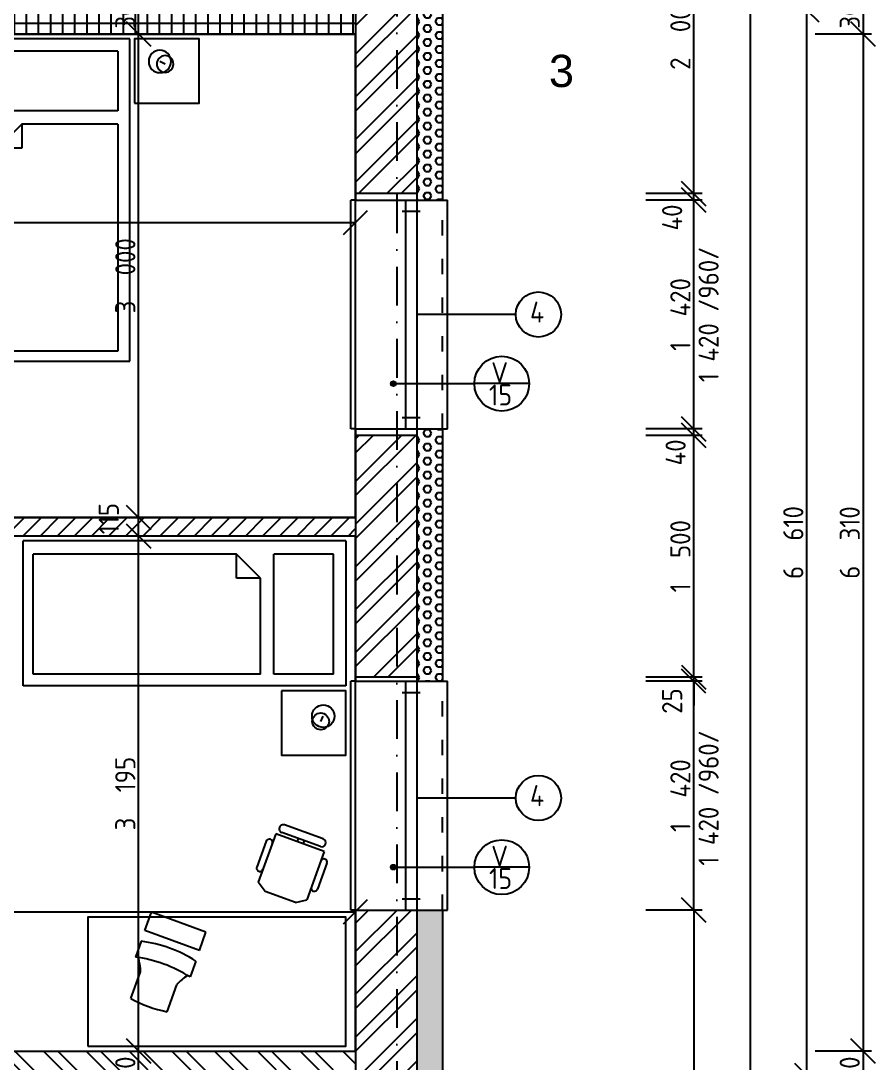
# Model space of a CAD drawing. Extents: x 4511820 to 5180432, y -1526536 to -944957.
# Drawn here: x 5038466 to 5043762, y -1162499 to -1156032 of the extents above; entities that cross this region are included whole.
import ezdxf

# ---------------------------------------------------------------- set-up
doc = ezdxf.new("R2010")
doc.units = 0
doc.header["$MEASUREMENT"] = 0
doc.linetypes.add('ACAD_ISO03W100', pattern=[30, 12, -18])
doc.linetypes.add('BODKOCIARKOVANA_3', pattern=[5.6, 3, -1.3, 0, -1.3])
doc.layers.get('0').update_dxf_attribs({"linetype": 'CONTINUOUS'})
doc.layers.get('Defpoints').update_dxf_attribs({"color": 61, "linetype": 'CONTINUOUS'})
for name, color, linetype in [('KÓTY', 4, 'CONTINUOUS'), ('MÚRY', 1, 'CONTINUOUS'), ('OKNÁ', 143, 'CONTINUOUS'), ('osi', 253, 'CONTINUOUS'), ('Plochy', 41, 'CONTINUOUS'), ('TENKÁ', 7, 'CONTINUOUS'), ('ZARIADENIE', 47, 'CONTINUOUS'), ('ŠRAFY', 82, 'CONTINUOUS')]:
    doc.layers.add(name, color=color, linetype=linetype)
doc.styles.add('styl1', font='arial.ttf')
doc.styles.add('STYLE1', font='isocp.shx')
doc.dimstyles.new('STANDARD-50', dxfattribs={"dimtxt": 125, "dimasz": 150, "dimexe": 10, "dimexo": 200, "dimgap": 20, "dimtad": 1, "dimdsep": 46, "dimlunit": 6, "dimtxsty": 'STYLE1', "dimblk1": 'OBLIQUE', "dimblk2": 'OBLIQUE', "dimsah": 1, "dimcen": 2.5, "dimse1": 1, "dimse2": 1, "dimadec": 0, "dimazin": 0, "dimtfac": 1, "dimtmove": 1, "dimatfit": 3, "dimldrblk": 'OBLIQUE', "dimfxl": 1, "dimtolj": 1, "dimtzin": 0, "dimarcsym": 0})
pattern_1 = [(45, (584112, 91563.12), (-132.5825215, 132.5825215), []), (45, (584200.39, 91563.12), (-132.5825215, 132.5825215), [])]

# ---------------------------------------------------------------- blocks, each defined once
blk = doc.blocks.new('_OBLIQUE')
at = {"color": 0, "linetype": 'ByBlock'}
blk.add_line((-0.5, -0.5), (0.5, 0.5), dxfattribs=at)
blk = doc.blocks.new('*D12837')
at = {"layer": 'Defpoints', "color": 0}
for p in [(5041881, -1149544.2), (5041881, -1155964.2), (5043337.5, -1155964.2)]:
    blk.add_point(p, dxfattribs=at)
at = {"layer": 'KÓTY', "color": 0, "lineweight": -2}
blk.add_line((5043337.5, -1149544.2), (5043337.5, -1155964.2), dxfattribs=at)
at = {"layer": 'KÓTY', "color": 0, "linetype": 'ByBlock', "lineweight": -2, "xscale": 150, "yscale": 150, "zscale": 150}
for p, rotation in [((5043337.5, -1149544.2), 90), ((5043337.5, -1155964.2), 270)]:
    blk.add_blockref('_OBLIQUE', p, dxfattribs=dict(at, rotation=rotation))
at = {"layer": 'KÓTY', "color": 0, "insert": (5043255, -1152754.2), "char_height": 125, "attachment_point": 5, "rotation": 90, "style": 'STYLE1'}
blk.add_mtext('\\A1;6ﾠ420', dxfattribs=at)
blk = doc.blocks.new('*D12838')
at = {"layer": 'Defpoints', "color": 0}
for p in [(5041881, -1155964.2), (5041881, -1162574.2), (5043337.5, -1162574.2)]:
    blk.add_point(p, dxfattribs=at)
at = {"layer": 'KÓTY', "color": 0, "lineweight": -2}
blk.add_line((5043337.5, -1155964.2), (5043337.5, -1162574.2), dxfattribs=at)
at = {"layer": 'KÓTY', "color": 0, "linetype": 'ByBlock', "lineweight": -2, "xscale": 150, "yscale": 150, "zscale": 150}
for p, rotation in [((5043337.5, -1155964.2), 90), ((5043337.5, -1162574.2), 270)]:
    blk.add_blockref('_OBLIQUE', p, dxfattribs=dict(at, rotation=rotation))
at = {"layer": 'KÓTY', "color": 0, "insert": (5043255, -1159269.2), "char_height": 125, "attachment_point": 5, "rotation": 90, "style": 'STYLE1'}
blk.add_mtext('\\A1;6ﾠ610', dxfattribs=at)
blk = doc.blocks.new('*D12841')
at = {"layer": 'Defpoints', "color": 0}
for p in [(5040921, -1136604.2), (5040921, -1169449.2), (5042987.5, -1169449.2)]:
    blk.add_point(p, dxfattribs=at)
at = {"layer": 'KÓTY', "color": 0, "lineweight": -2}
blk.add_line((5042987.5, -1136604.2), (5042987.5, -1169449.2), dxfattribs=at)
at = {"layer": 'KÓTY', "color": 0, "linetype": 'ByBlock', "lineweight": -2, "xscale": 150, "yscale": 150, "zscale": 150}
for p, rotation in [((5042987.5, -1136604.2), 90), ((5042987.5, -1169449.2), 270)]:
    blk.add_blockref('_OBLIQUE', p, dxfattribs=dict(at, rotation=rotation))
at = {"layer": 'KÓTY', "color": 0, "insert": (5042905, -1153026.7), "char_height": 125, "attachment_point": 5, "rotation": 90, "style": 'STYLE1'}
blk.add_mtext('\\A1;32ﾠ845', dxfattribs=at)
blk = doc.blocks.new('*D12844')
at = {"layer": 'Defpoints', "color": 0}
for p in [(5040921, -1160129.2), (5042637.5, -1160129.2), (5040921, -1161549.2)]:
    blk.add_point(p, dxfattribs=at)
at = {"layer": 'KÓTY', "color": 0, "lineweight": -2}
blk.add_line((5042637.5, -1161549.2), (5042637.5, -1160129.2), dxfattribs=at)
at = {"layer": 'KÓTY', "color": 0, "linetype": 'ByBlock', "lineweight": -2, "xscale": 150, "yscale": 150, "zscale": 150}
for p, rotation in [((5042637.5, -1160129.2), 90), ((5042637.5, -1161549.2), 270)]:
    blk.add_blockref('_OBLIQUE', p, dxfattribs=dict(at, rotation=rotation))
at = {"layer": 'KÓTY', "color": 0, "insert": (5042555, -1160839.2), "char_height": 125, "attachment_point": 5, "rotation": 90, "style": 'STYLE1'}
blk.add_mtext('\\A1;1ﾠ420', dxfattribs=at)
blk = doc.blocks.new('*D12845')
at = {"layer": 'Defpoints', "color": 0}
for p in [(5040921, -1160104.2), (5040921, -1160129.2), (5042637.5, -1160104.2)]:
    blk.add_point(p, dxfattribs=at)
at = {"layer": 'KÓTY', "color": 0, "lineweight": -2}
for p, q in [((5042637.5, -1160104.2), (5042637.5, -1159954.2)), ((5042637.5, -1160129.2), (5042637.5, -1160104.2)), ((5042637.5, -1160129.2), (5042637.5, -1160279.2))]:
    blk.add_line(p, q, dxfattribs=at)
at = {"layer": 'KÓTY', "color": 0, "linetype": 'ByBlock', "lineweight": -2, "xscale": 150, "yscale": 150, "zscale": 150}
for p, rotation in [((5042637.5, -1160104.2), 270), ((5042637.5, -1160129.2), 90)]:
    blk.add_blockref('_OBLIQUE', p, dxfattribs=dict(at, rotation=rotation))
at = {"layer": 'KÓTY', "color": 0, "insert": (5042504, -1160252.5), "char_height": 125, "attachment_point": 5, "rotation": 90, "style": 'STYLE1'}
blk.add_mtext('\\A1;25', dxfattribs=at)
blk = doc.blocks.new('*D12846')
at = {"layer": 'Defpoints', "color": 0}
for p in [(5040921, -1158604.2), (5042637.5, -1158604.2), (5040921, -1160104.2)]:
    blk.add_point(p, dxfattribs=at)
at = {"layer": 'KÓTY', "color": 0, "lineweight": -2}
blk.add_line((5042637.5, -1160104.2), (5042637.5, -1158604.2), dxfattribs=at)
at = {"layer": 'KÓTY', "color": 0, "linetype": 'ByBlock', "lineweight": -2, "xscale": 150, "yscale": 150, "zscale": 150}
for p, rotation in [((5042637.5, -1158604.2), 90), ((5042637.5, -1160104.2), 270)]:
    blk.add_blockref('_OBLIQUE', p, dxfattribs=dict(at, rotation=rotation))
at = {"layer": 'KÓTY', "color": 0, "insert": (5042555, -1159354.2), "char_height": 125, "attachment_point": 5, "rotation": 90, "style": 'STYLE1'}
blk.add_mtext('\\A1;1ﾠ500', dxfattribs=at)
blk = doc.blocks.new('*D12847')
at = {"layer": 'Defpoints', "color": 0}
for p in [(5040921, -1157144.2), (5042637.5, -1157144.2), (5040921, -1158564.2)]:
    blk.add_point(p, dxfattribs=at)
at = {"layer": 'KÓTY', "color": 0, "lineweight": -2}
blk.add_line((5042637.5, -1158564.2), (5042637.5, -1157144.2), dxfattribs=at)
at = {"layer": 'KÓTY', "color": 0, "linetype": 'ByBlock', "lineweight": -2, "xscale": 150, "yscale": 150, "zscale": 150}
for p, rotation in [((5042637.5, -1157144.2), 90), ((5042637.5, -1158564.2), 270)]:
    blk.add_blockref('_OBLIQUE', p, dxfattribs=dict(at, rotation=rotation))
at = {"layer": 'KÓTY', "color": 0, "insert": (5042555, -1157854.2), "char_height": 125, "attachment_point": 5, "rotation": 90, "style": 'STYLE1'}
blk.add_mtext('\\A1;1ﾠ420', dxfattribs=at)
blk = doc.blocks.new('*D12848')
at = {"layer": 'Defpoints', "color": 0}
for p in [(5040921, -1155104.2), (5042637.5, -1155104.2), (5040921, -1157104.2)]:
    blk.add_point(p, dxfattribs=at)
at = {"layer": 'KÓTY', "color": 0, "lineweight": -2}
blk.add_line((5042637.5, -1157104.2), (5042637.5, -1155104.2), dxfattribs=at)
at = {"layer": 'KÓTY', "color": 0, "linetype": 'ByBlock', "lineweight": -2, "xscale": 150, "yscale": 150, "zscale": 150}
for p, rotation in [((5042637.5, -1155104.2), 90), ((5042637.5, -1157104.2), 270)]:
    blk.add_blockref('_OBLIQUE', p, dxfattribs=dict(at, rotation=rotation))
at = {"layer": 'KÓTY', "color": 0, "insert": (5042555, -1156104.2), "char_height": 125, "attachment_point": 5, "rotation": 90, "style": 'STYLE1'}
blk.add_mtext('\\A1;2ﾠ000', dxfattribs=at)
blk = doc.blocks.new('*D12861')
at = {"layer": 'Defpoints', "color": 0}
for p in [(5040921, -1158564.2), (5042637.5, -1158564.2), (5040921, -1158604.2)]:
    blk.add_point(p, dxfattribs=at)
at = {"layer": 'KÓTY', "color": 0, "lineweight": -2}
blk.add_line((5042637.5, -1158604.2), (5042637.5, -1158564.2), dxfattribs=at)
at = {"layer": 'KÓTY', "color": 0, "linetype": 'ByBlock', "lineweight": -2, "xscale": 150, "yscale": 150, "zscale": 150}
for p, rotation in [((5042637.5, -1158564.2), 90), ((5042637.5, -1158604.2), 270)]:
    blk.add_blockref('_OBLIQUE', p, dxfattribs=dict(at, rotation=rotation))
at = {"layer": 'KÓTY', "color": 0, "insert": (5042525.5, -1158710), "char_height": 125, "attachment_point": 5, "rotation": 90, "style": 'STYLE1'}
blk.add_mtext('\\A1;40', dxfattribs=at)
blk = doc.blocks.new('*D12862')
at = {"layer": 'Defpoints', "color": 0}
for p in [(5040921, -1157104.2), (5040921, -1157144.2), (5042637.5, -1157104.2)]:
    blk.add_point(p, dxfattribs=at)
at = {"layer": 'KÓTY', "color": 0, "lineweight": -2}
blk.add_line((5042637.5, -1157144.2), (5042637.5, -1157104.2), dxfattribs=at)
at = {"layer": 'KÓTY', "color": 0, "linetype": 'ByBlock', "lineweight": -2, "xscale": 150, "yscale": 150, "zscale": 150}
for p, rotation in [((5042637.5, -1157104.2), 90), ((5042637.5, -1157144.2), 270)]:
    blk.add_blockref('_OBLIQUE', p, dxfattribs=dict(at, rotation=rotation))
at = {"layer": 'KÓTY', "color": 0, "insert": (5042504, -1157252.5), "char_height": 125, "attachment_point": 5, "rotation": 90, "style": 'STYLE1'}
blk.add_mtext('\\A1;40', dxfattribs=at)
blk = doc.blocks.new('*D12867')
at = {"layer": 'Defpoints', "color": 0}
for p in [(5040541, -1155814.2), (5040541, -1156114.2), (5043687.5, -1156114.2)]:
    blk.add_point(p, dxfattribs=at)
at = {"layer": 'KÓTY', "color": 0, "lineweight": -2}
blk.add_line((5043687.5, -1155814.2), (5043687.5, -1156114.2), dxfattribs=at)
at = {"layer": 'KÓTY', "color": 0, "linetype": 'ByBlock', "lineweight": -2, "xscale": 150, "yscale": 150, "zscale": 150}
for p, rotation in [((5043687.5, -1155814.2), 90), ((5043687.5, -1156114.2), 270)]:
    blk.add_blockref('_OBLIQUE', p, dxfattribs=dict(at, rotation=rotation))
at = {"layer": 'KÓTY', "color": 0, "insert": (5043605, -1155964.2), "char_height": 125, "attachment_point": 5, "rotation": 90, "style": 'STYLE1'}
blk.add_mtext('\\A1;300', dxfattribs=at)
blk = doc.blocks.new('*D12868')
at = {"layer": 'Defpoints', "color": 0}
for p in [(5040541, -1156114.2), (5040541, -1162424.2), (5043687.5, -1162424.2)]:
    blk.add_point(p, dxfattribs=at)
at = {"layer": 'KÓTY', "color": 0, "lineweight": -2}
blk.add_line((5043687.5, -1156114.2), (5043687.5, -1162424.2), dxfattribs=at)
at = {"layer": 'KÓTY', "color": 0, "linetype": 'ByBlock', "lineweight": -2, "xscale": 150, "yscale": 150, "zscale": 150}
for p, rotation in [((5043687.5, -1156114.2), 90), ((5043687.5, -1162424.2), 270)]:
    blk.add_blockref('_OBLIQUE', p, dxfattribs=dict(at, rotation=rotation))
at = {"layer": 'KÓTY', "color": 0, "insert": (5043605, -1159269.2), "char_height": 125, "attachment_point": 5, "rotation": 90, "style": 'STYLE1'}
blk.add_mtext('\\A1;6ﾠ310', dxfattribs=at)
blk = doc.blocks.new('*D12869')
at = {"layer": 'Defpoints', "color": 0}
for p in [(5040541, -1162424.2), (5040541, -1162724.2), (5043687.5, -1162724.2)]:
    blk.add_point(p, dxfattribs=at)
at = {"layer": 'KÓTY', "color": 0, "lineweight": -2}
blk.add_line((5043687.5, -1162424.2), (5043687.5, -1162724.2), dxfattribs=at)
at = {"layer": 'KÓTY', "color": 0, "linetype": 'ByBlock', "lineweight": -2, "xscale": 150, "yscale": 150, "zscale": 150}
for p, rotation in [((5043687.5, -1162424.2), 90), ((5043687.5, -1162724.2), 270)]:
    blk.add_blockref('_OBLIQUE', p, dxfattribs=dict(at, rotation=rotation))
at = {"layer": 'KÓTY', "color": 0, "insert": (5043605, -1162574.2), "char_height": 125, "attachment_point": 5, "rotation": 90, "style": 'STYLE1'}
blk.add_mtext('\\A1;300', dxfattribs=at)
blk = doc.blocks.new('DVOJPOSTEL')
at = {"layer": 'ZARIADENIE', "ltscale": 0.25}
for p, q in [((4444359, -1314665.2), (4444359, -1312665.2)), ((4444359, -1312665.2), (4446159, -1312665.2)), ((4445259, -1312665.2), (4445259, -1314665.2)), ((4446159, -1312665.2), (4446159, -1314665.2)), ((4444139.6, -1312821.2), (4444171.8, -1312805.1)), ((4446378.4, -1312821.2), (4446346.2, -1312805.1)), ((4446159, -1314665.2), (4444359, -1314665.2))]:
    blk.add_line(p, q, dxfattribs=at)
at = {"layer": 'ZARIADENIE', "color": 76, "ltscale": 0.25}
for p, q in [((4444432.3, -1312741.6), (4445177.9, -1312741.6)), ((4444432.3, -1312741.6), (4444432.3, -1313110.9)), ((4445177.9, -1312741.6), (4445177.9, -1313110.9)), ((4446085.7, -1312741.6), (4445340.1, -1312741.6)), ((4445340.1, -1312741.6), (4445340.1, -1313110.9)), ((4446085.7, -1312741.6), (4446085.7, -1313110.9)), ((4444432.3, -1313110.9), (4445177.9, -1313110.9)), ((4446085.7, -1313110.9), (4445340.1, -1313110.9)), ((4444432.3, -1313193.6), (4444432.3, -1314603.6)), ((4444432.3, -1313193.6), (4445027.9, -1313193.6)), ((4445027.9, -1313193.6), (4445177.9, -1313343.6)), ((4445027.9, -1313193.6), (4445027.9, -1313343.6)), ((4445490.1, -1313193.6), (4445340.1, -1313343.6)), ((4446085.7, -1313193.6), (4445490.1, -1313193.6)), ((4445490.1, -1313193.6), (4445490.1, -1313343.6)), ((4446085.7, -1313193.6), (4446085.7, -1314603.6)), ((4445027.9, -1313343.6), (4445177.9, -1313343.6)), ((4445177.9, -1313343.6), (4445177.9, -1314603.6)), ((4445340.1, -1313343.6), (4445340.1, -1314603.6)), ((4445490.1, -1313343.6), (4445340.1, -1313343.6)), ((4444432.3, -1314603.6), (4445177.9, -1314603.6)), ((4446085.7, -1314603.6), (4445340.1, -1314603.6))]:
    blk.add_line(p, q, dxfattribs=at)
at = {"layer": 'ZARIADENIE'}
for points in [[(4444329, -1313065.2), (4443929, -1313065.2), (4443929, -1312665.2), (4444329, -1312665.2)], [(4446189, -1313065.2), (4446589, -1313065.2), (4446589, -1312665.2), (4446189, -1312665.2)]]:
    blk.add_lwpolyline(points, close=True, dxfattribs=at)
at = {"layer": 'ZARIADENIE', "ltscale": 0.25}
for centre, radius in [((4444171.8, -1312805.1), 69.7), ((4446346.2, -1312805.1), 69.7), ((4444139.6, -1312821.2), 51.9), ((4446378.4, -1312821.2), 51.9)]:
    blk.add_circle(centre, radius, dxfattribs=at)
blk = doc.blocks.new('JEDNOPOSTEL')
at = {"layer": 'ZARIADENIE', "ltscale": 0.25}
for p, q in [((4449069, -1322230.2), (4447069, -1322230.2)), ((4447069, -1323130.2), (4447069, -1322230.2)), ((4449069, -1322230.2), (4449069, -1323130.2)), ((4449069, -1323130.2), (4447069, -1323130.2)), ((4448913, -1323349.6), (4448929.1, -1323317.4))]:
    blk.add_line(p, q, dxfattribs=at)
at = {"layer": 'ZARIADENIE', "color": 76, "ltscale": 0.25}
for p, q in [((4448390.6, -1322311.3), (4447130.6, -1322311.3)), ((4447130.6, -1323056.9), (4447130.6, -1322311.3)), ((4448540.6, -1322461.3), (4448390.6, -1322311.3)), ((4448390.6, -1322461.3), (4448390.6, -1322311.3)), ((4448992.6, -1322311.3), (4448623.3, -1322311.3)), ((4448623.3, -1323056.9), (4448623.3, -1322311.3)), ((4448992.6, -1323056.9), (4448992.6, -1322311.3)), ((4448540.6, -1322461.3), (4448390.6, -1322461.3)), ((4448540.6, -1323056.9), (4448540.6, -1322461.3)), ((4448540.6, -1323056.9), (4447130.6, -1323056.9)), ((4448992.6, -1323056.9), (4448623.3, -1323056.9))]:
    blk.add_line(p, q, dxfattribs=at)
at = {"layer": 'ZARIADENIE'}
blk.add_lwpolyline([(4448669, -1323160.2), (4448669, -1323560.2), (4449069, -1323560.2), (4449069, -1323160.2)], close=True, dxfattribs=at)
at = {"layer": 'ZARIADENIE', "ltscale": 0.25}
for centre, radius in [((4448929.1, -1323317.4), 69.7), ((4448913, -1323349.6), 51.9)]:
    blk.add_circle(centre, radius, dxfattribs=at)
blk = doc.blocks.new('*D18771')
at = {"layer": 'Defpoints', "color": 0}
for p in [(5040541, -1157144.2), (5040541, -1157284), (5035621, -1157314.2)]:
    blk.add_point(p, dxfattribs=at)
at = {"layer": 'KÓTY', "color": 0, "lineweight": -2}
blk.add_line((5035621, -1157284), (5040541, -1157284), dxfattribs=at)
at = {"layer": 'KÓTY', "color": 0, "linetype": 'ByBlock', "lineweight": -2, "xscale": 150, "yscale": 150, "zscale": 150, "rotation": 180}
blk.add_blockref('_OBLIQUE', (5035621, -1157284), dxfattribs=at)
at = {"layer": 'KÓTY', "color": 0, "linetype": 'ByBlock', "lineweight": -2, "xscale": 150, "yscale": 150, "zscale": 150}
blk.add_blockref('_OBLIQUE', (5040541, -1157284), dxfattribs=at)
at = {"layer": 'KÓTY', "color": 0, "insert": (5038081, -1157201.5), "char_height": 125, "attachment_point": 5, "style": 'STYLE1'}
blk.add_mtext('\\A1;4ﾠ920', dxfattribs=at)
blk = doc.blocks.new('*D19034')
at = {"layer": 'Defpoints', "color": 0}
for p in [(5039191, -1162424.2), (5039196.2, -1162424.2), (5039191, -1162724.2)]:
    blk.add_point(p, dxfattribs=at)
at = {"layer": 'KÓTY', "color": 0, "lineweight": -2}
blk.add_line((5039196.2, -1162724.2), (5039196.2, -1162424.2), dxfattribs=at)
at = {"layer": 'KÓTY', "color": 0, "linetype": 'ByBlock', "lineweight": -2, "xscale": 150, "yscale": 150, "zscale": 150}
for p, rotation in [((5039196.2, -1162424.2), 90), ((5039196.2, -1162724.2), 270)]:
    blk.add_blockref('_OBLIQUE', p, dxfattribs=dict(at, rotation=rotation))
at = {"layer": 'KÓTY', "color": 0, "insert": (5039113.7, -1162574.2), "char_height": 125, "attachment_point": 5, "rotation": 90, "style": 'STYLE1'}
blk.add_mtext('\\A1;300', dxfattribs=at)
blk = doc.blocks.new('*D19035')
at = {"layer": 'Defpoints', "color": 0}
for p in [(5039196.2, -1159229.2), (5039196.2, -1159229.2), (5039191, -1162424.2)]:
    blk.add_point(p, dxfattribs=at)
at = {"layer": 'KÓTY', "color": 0, "lineweight": -2}
blk.add_line((5039196.2, -1162424.2), (5039196.2, -1159229.2), dxfattribs=at)
at = {"layer": 'KÓTY', "color": 0, "linetype": 'ByBlock', "lineweight": -2, "xscale": 150, "yscale": 150, "zscale": 150}
for p, rotation in [((5039196.2, -1159229.2), 90), ((5039196.2, -1162424.2), 270)]:
    blk.add_blockref('_OBLIQUE', p, dxfattribs=dict(at, rotation=rotation))
at = {"layer": 'KÓTY', "color": 0, "insert": (5039113.6, -1160826.7), "char_height": 125, "attachment_point": 5, "rotation": 90, "style": 'STYLE1'}
blk.add_mtext('\\A1;3ﾠ195', dxfattribs=at)
blk = doc.blocks.new('*D19036')
at = {"layer": 'Defpoints', "color": 0}
for p in [(5039196.2, -1159114.2), (5039196.2, -1159114.2), (5039196.2, -1159229.2)]:
    blk.add_point(p, dxfattribs=at)
at = {"layer": 'KÓTY', "color": 0, "lineweight": -2}
blk.add_line((5039196.2, -1159229.2), (5039196.2, -1159114.2), dxfattribs=at)
at = {"layer": 'KÓTY', "color": 0, "linetype": 'ByBlock', "lineweight": -2, "xscale": 150, "yscale": 150, "zscale": 150}
for p, rotation in [((5039196.2, -1159114.2), 90), ((5039196.2, -1159229.2), 270)]:
    blk.add_blockref('_OBLIQUE', p, dxfattribs=dict(at, rotation=rotation))
at = {"layer": 'KÓTY', "color": 0, "insert": (5039011.2, -1159120.9), "char_height": 125, "attachment_point": 5, "rotation": 90, "style": 'STYLE1'}
blk.add_mtext('\\A1;115', dxfattribs=at)
blk = doc.blocks.new('*D19037')
at = {"layer": 'Defpoints', "color": 0}
for p in [(5039196.2, -1156114.2), (5039196.2, -1156114.2), (5039196.2, -1159114.2)]:
    blk.add_point(p, dxfattribs=at)
at = {"layer": 'KÓTY', "color": 0, "lineweight": -2}
blk.add_line((5039196.2, -1159114.2), (5039196.2, -1156114.2), dxfattribs=at)
at = {"layer": 'KÓTY', "color": 0, "linetype": 'ByBlock', "lineweight": -2, "xscale": 150, "yscale": 150, "zscale": 150}
for p, rotation in [((5039196.2, -1156114.2), 90), ((5039196.2, -1159114.2), 270)]:
    blk.add_blockref('_OBLIQUE', p, dxfattribs=dict(at, rotation=rotation))
at = {"layer": 'KÓTY', "color": 0, "insert": (5039113.6, -1157614.2), "char_height": 125, "attachment_point": 5, "rotation": 90, "style": 'STYLE1'}
blk.add_mtext('\\A1;3ﾠ000', dxfattribs=at)
blk = doc.blocks.new('*D19038')
at = {"layer": 'Defpoints', "color": 0}
for p in [(5039196.2, -1155814.2), (5039196.2, -1155814.2), (5039196.2, -1156114.2)]:
    blk.add_point(p, dxfattribs=at)
at = {"layer": 'KÓTY', "color": 0, "lineweight": -2}
blk.add_line((5039196.2, -1156114.2), (5039196.2, -1155814.2), dxfattribs=at)
at = {"layer": 'KÓTY', "color": 0, "linetype": 'ByBlock', "lineweight": -2, "xscale": 150, "yscale": 150, "zscale": 150}
for p, rotation in [((5039196.2, -1155814.2), 90), ((5039196.2, -1156114.2), 270)]:
    blk.add_blockref('_OBLIQUE', p, dxfattribs=dict(at, rotation=rotation))
at = {"layer": 'KÓTY', "color": 0, "insert": (5039113.7, -1155964.2), "char_height": 125, "attachment_point": 5, "rotation": 90, "style": 'STYLE1'}
blk.add_mtext('\\A1;300', dxfattribs=at)
blk = doc.blocks.new('*D19069')
at = {"layer": 'Defpoints', "color": 0}
for p in [(5040541, -1161559.5), (5035406, -1162424.2), (5040541, -1162424.2)]:
    blk.add_point(p, dxfattribs=at)
at = {"layer": 'KÓTY', "color": 0, "lineweight": -2}
blk.add_line((5035406, -1161559.5), (5040541, -1161559.5), dxfattribs=at)
at = {"layer": 'KÓTY', "color": 0, "linetype": 'ByBlock', "lineweight": -2, "xscale": 150, "yscale": 150, "zscale": 150, "rotation": 180}
blk.add_blockref('_OBLIQUE', (5035406, -1161559.5), dxfattribs=at)
at = {"layer": 'KÓTY', "color": 0, "linetype": 'ByBlock', "lineweight": -2, "xscale": 150, "yscale": 150, "zscale": 150}
blk.add_blockref('_OBLIQUE', (5040541, -1161559.5), dxfattribs=at)
at = {"layer": 'KÓTY', "color": 0, "insert": (5037973.5, -1161477), "char_height": 125, "attachment_point": 5, "style": 'STYLE1'}
blk.add_mtext('\\A1;5ﾠ135', dxfattribs=at)
blk = doc.blocks.new('*D45362')
at = {"layer": 'Defpoints', "color": 0}
for p in [(5040921, -1161549.2), (5040921, -1167799.2), (5042637.5, -1167799.2)]:
    blk.add_point(p, dxfattribs=at)
at = {"layer": 'KÓTY', "color": 0, "lineweight": -2}
blk.add_line((5042637.5, -1161549.2), (5042637.5, -1167799.2), dxfattribs=at)
at = {"layer": 'KÓTY', "color": 0, "linetype": 'ByBlock', "lineweight": -2, "xscale": 150, "yscale": 150, "zscale": 150}
for p, rotation in [((5042637.5, -1161549.2), 90), ((5042637.5, -1167799.2), 270)]:
    blk.add_blockref('_OBLIQUE', p, dxfattribs=dict(at, rotation=rotation))
at = {"layer": 'KÓTY', "color": 0, "insert": (5042555, -1164674.2), "char_height": 125, "attachment_point": 5, "rotation": 90, "style": 'STYLE1'}
blk.add_mtext('\\A1;6ﾠ250', dxfattribs=at)

msp = doc.modelspace()

# ---------------------------------------------------------------- hatches: boundary and pattern name
at = {"layer": 'TENKÁ'}
h = msp.add_hatch(color=256, dxfattribs=at)
h.dxf.hatch_style = 1
h.paths.add_polyline_path([(5040790.327, -1158283.457, 2.41421356), (5040775.327, -1158298.457, 0.41421356)])
h = msp.add_hatch(color=256, dxfattribs=at)
h.dxf.hatch_style = 1
h.paths.add_polyline_path([(5040790.327, -1161283.457, 2.41421356), (5040775.327, -1161298.457, 0.41421356)])
at = {"layer": 'ŠRAFY'}
h = msp.add_hatch(dxfattribs=at)
h.set_pattern_fill('ANSI32', color=256, scale=500)
h.set_pattern_definition(pattern_1)
h.paths.add_polyline_path([(5040851, -1155104.191), (5040541, -1155104.191), (5040541, -1155814.191), (5040541, -1156114.191), (5040541, -1157104.191), (5040921, -1157104.191), (5040921, -1155104.191)])
h = msp.add_hatch(dxfattribs=at)
h.set_pattern_fill('HEX', color=256, scale=200)
h.paths.add_polyline_path([(5040921, -1157144.191), (5041081, -1157144.191), (5041081, -1155104.191), (5040921, -1155104.191), (5040921, -1157104.191)])
at = {"layer": 'ŠRAFY', "ltscale": 0.25}
h = msp.add_hatch(dxfattribs=at)
h.set_pattern_fill('ANSI37', color=256, scale=600, angle=45)
h.set_pattern_definition([(90, (-3307273.674, 668852.734), (-75, 1e-14), []), (180, (-3307273.674, 668852.734), (-1e-14, -75), [])])
h.paths.add_polyline_path([(5033291, -1156114.191), (5033406, -1156114.191), (5035506, -1156114.191), (5035621, -1156114.191), (5040541, -1156114.191), (5040541, -1155814.191), (5035531, -1155814.191), (5035416, -1155814.191), (5033531, -1155814.191), (5033416, -1155814.191), (5033291, -1155814.191)])
at = {"layer": 'ŠRAFY'}
h = msp.add_hatch(dxfattribs=at)
h.set_pattern_fill('HEX', color=256, scale=200)
h.paths.add_polyline_path([(5040921, -1160129.191), (5041081, -1160129.191), (5041081, -1158564.191), (5040921, -1158564.191), (5040921, -1158604.191), (5040921, -1160104.191)])
h = msp.add_hatch(dxfattribs=at)
h.set_pattern_fill('ANSI32', color=256, scale=500)
h.set_pattern_definition(pattern_1)
h.paths.add_polyline_path([(5040921, -1160104.191), (5040921, -1158604.191), (5040541, -1158604.191), (5040541, -1159114.191), (5040541, -1159229.191), (5040541, -1160104.191)])
at = {"layer": 'ŠRAFY', "ltscale": 0.25}
h = msp.add_hatch(dxfattribs=at)
h.set_pattern_fill('ANSI31', color=256, scale=600, style=0)
h.set_pattern_definition([(45, (515270.5, 303822), (-53.0330086, 53.0330086), [])])
h.paths.add_polyline_path([(5040541, -1159229.191), (5040541, -1159114.191), (5035191, -1159114.191), (5035191, -1159229.191), (5035291, -1159229.191), (5035291, -1160024.191), (5035406, -1160024.191), (5035406, -1159229.191)])
at = {"layer": 'ŠRAFY'}
h = msp.add_hatch(dxfattribs=at)
h.set_pattern_fill('HEX', color=256, scale=200)
h.paths.add_polyline_path([(5040921, -1169449.191), (5040621, -1169449.191), (5040621, -1167949.191), (5040166, -1167949.191), (5040166, -1168189.191), (5040461, -1168189.191), (5040461, -1169574.191), (5041081, -1169574.191), (5041081, -1161549.191), (5040921, -1161549.191), (5040921, -1167949.191)])
h.paths.add_polyline_path([(5040920.451, -1168904), (5041183.049, -1168904), (5041183.049, -1169154), (5040920.451, -1169154)], flags=9)
h = msp.add_hatch(dxfattribs=at)
h.set_pattern_fill('ANSI32', color=256, scale=500)
h.set_pattern_definition(pattern_1)
h.paths.add_polyline_path([(5040921, -1161549.191), (5040541, -1161549.191), (5040541, -1162424.191), (5040541, -1162724.191), (5040541, -1162994.191), (5040541, -1163074.191), (5040541, -1164599.191), (5040541, -1164679.191), (5040541, -1165069.191), (5040541, -1165149.191), (5040541, -1167799.191), (5040921, -1167799.191)])
h = msp.add_hatch(dxfattribs=at)
h.set_pattern_fill('ANSI32', color=256, scale=500, angle=90)
h.set_pattern_definition([(135, (515810.9, 44482.1), (-132.5825215, -132.5825215), []), (135, (515810.9, 44570.48), (-132.5825215, -132.5825215), [])])
h.paths.add_polyline_path([(5035291, -1162724.191), (5040541, -1162724.191), (5040541, -1162424.191), (5035406, -1162424.191), (5035291, -1162424.191)])

# ---------------------------------------------------------------- linework, layer by layer
at = {"layer": 'KÓTY', "ltscale": 0.25}
for p, q in [((5043740.903, -1156114.191), (5043390.903, -1156114.191)), ((5042690.903, -1157104.191), (5042340.903, -1157104.191)), ((5042690.903, -1157144.191), (5042340.903, -1157144.191)), ((5042690.903, -1158564.191), (5042340.903, -1158564.191)), ((5042690.903, -1158604.191), (5042340.903, -1158604.191)), ((5042690.903, -1160104.191), (5042340.903, -1160104.191)), ((5042690.903, -1160129.191), (5042340.903, -1160129.191)), ((5042690.903, -1161549.191), (5042340.903, -1161549.191)), ((5043740.903, -1162424.191), (5043390.903, -1162424.191))]:
    msp.add_line(p, q, dxfattribs=at)
at = {"layer": 'MÚRY'}
for p, q in [((5041081, -1155104.191), (5041081, -1157144.191)), ((5041081, -1155104.191), (5041081, -1157144.191)), ((5035621, -1156114.191), (5040541, -1156114.191)), ((5040541, -1156114.191), (5040541, -1157144.191)), ((5040541, -1157144.191), (5041081, -1157144.191)), ((5040541, -1158564.191), (5040541, -1159114.191)), ((5040541, -1158564.191), (5041081, -1158564.191)), ((5041081, -1158564.191), (5041081, -1160129.191)), ((5041081, -1158564.191), (5041081, -1160129.191)), ((5040541, -1159114.191), (5035191, -1159114.191)), ((5040541, -1159229.191), (5035406, -1159229.191)), ((5040541, -1159229.191), (5040541, -1160129.191)), ((5040541, -1160129.191), (5041081, -1160129.191)), ((5040541, -1161549.191), (5040541, -1162424.191)), ((5040541, -1161549.191), (5041081, -1161549.191)), ((5041081, -1161549.191), (5041081, -1169574.191)), ((5035406, -1162424.191), (5040541, -1162424.191))]:
    msp.add_line(p, q, dxfattribs=at)
at = {"layer": 'OKNÁ', "ltscale": 0.25}
for p, q in [((5040851, -1157144.191), (5040851, -1158564.191)), ((5040921, -1157144.191), (5040921, -1158564.191)), ((5040831, -1157214.191), (5040941, -1157214.191)), ((5040831, -1157214.191), (5040941, -1157214.191)), ((5041534.854, -1157854.191), (5040921, -1157854.191)), ((5040831, -1158494.191), (5040941, -1158494.191)), ((5040831, -1158494.191), (5040941, -1158494.191)), ((5040851, -1160129.191), (5040851, -1161549.191)), ((5040921, -1160129.191), (5040921, -1161549.191)), ((5040831, -1160199.191), (5040941, -1160199.191)), ((5040831, -1160199.191), (5040941, -1160199.191)), ((5041534.854, -1160854.191), (5040921, -1160854.191)), ((5040831, -1161479.191), (5040941, -1161479.191)), ((5040831, -1161479.191), (5040941, -1161479.191))]:
    msp.add_line(p, q, dxfattribs=at)
for centre in [(5041674.854, -1157854.191), (5041674.854, -1160854.191)]:
    msp.add_circle(centre, 140, dxfattribs=at)
at = {"layer": 'osi', "linetype": 'BODKOCIARKOVANA_3', "ltscale": 80}
msp.add_line((5040796, -1134257), (5040796, -1171774.191), dxfattribs=at)
at = {"layer": 'Plochy'}
for points in [[(5040541, -1156114.191), (5035621, -1156114.191), (5035621, -1157864.191), (5035506, -1157864.191), (5035506, -1159114.191), (5040541, -1159114.191)], [(5040541, -1159229.191), (5035406, -1159229.191), (5035406, -1162424.191), (5040541, -1162424.191)]]:
    msp.add_lwpolyline(points, close=True, dxfattribs=at)
at = {"layer": 'TENKÁ'}
for p, q in [((5040921, -1155104.191), (5040921, -1157144.191)), ((5040921, -1155104.191), (5040921, -1157144.191)), ((5040541, -1155814.191), (5040541, -1156114.191)), ((5040921, -1157104.191), (5040541, -1157104.191)), ((5040921, -1158564.191), (5040921, -1160129.191)), ((5040921, -1158564.191), (5040921, -1160129.191)), ((5040921, -1158604.191), (5040541, -1158604.191)), ((5040541, -1159114.191), (5040541, -1159229.191)), ((5040921, -1160104.191), (5040541, -1160104.191)), ((5040921, -1161549.191), (5040921, -1169449.191)), ((5040541, -1162424.191), (5040541, -1162724.191))]:
    msp.add_line(p, q, dxfattribs=at)
at = {"layer": 'TENKÁ', "ltscale": 0.25}
for p, q in [((5040511, -1158564.191), (5040511, -1157144.191)), ((5040541, -1157144.191), (5040511, -1157144.191)), ((5041081, -1157144.191), (5041111, -1157144.191)), ((5041111, -1158564.191), (5041111, -1157144.191)), ((5040775.327, -1158283.457), (5041277.729, -1158283.457)), ((5041617.729, -1158283.457), (5041277.729, -1158283.457)), ((5040541, -1158564.191), (5040511, -1158564.191)), ((5041081, -1158564.191), (5041111, -1158564.191)), ((5040511, -1161549.191), (5040511, -1160129.191)), ((5040541, -1160129.191), (5040511, -1160129.191)), ((5041081, -1160129.191), (5041111, -1160129.191)), ((5041111, -1161549.191), (5041111, -1160129.191)), ((5040775.327, -1161283.457), (5041277.729, -1161283.457)), ((5041617.729, -1161283.457), (5041277.729, -1161283.457)), ((5040541, -1161549.191), (5040511, -1161549.191)), ((5041081, -1161549.191), (5041111, -1161549.191))]:
    msp.add_line(p, q, dxfattribs=at)
at = {"layer": 'TENKÁ', "linetype": 'ACAD_ISO03W100', "ltscale": 8}
for p, q in [((5040541, -1158564.191), (5040541, -1157144.191)), ((5041081, -1158564.191), (5041081, -1157144.191)), ((5040541, -1161549.191), (5040541, -1160129.191)), ((5041081, -1161549.191), (5041081, -1160129.191))]:
    msp.add_line(p, q, dxfattribs=at)
at = {"layer": 'TENKÁ', "ltscale": 0.25}
for centre in [(5041447.729, -1158283.457), (5041447.729, -1161283.457)]:
    msp.add_circle(centre, 170, dxfattribs=at)
at = {"layer": 'TENKÁ'}
for centre in [(5040775.327, -1158283.457), (5040775.327, -1161283.457)]:
    msp.add_circle(centre, 15, dxfattribs=at)
at = {"layer": 'ZARIADENIE', "color": 33, "ltscale": 0.25}
for p, q in [((5040340.608, -1161108.319), (5040101.537, -1161021.304)), ((5040046.78, -1161075.867), (5039937.334, -1161376.568)), ((5040347.482, -1161185.313), (5040046.78, -1161075.867)), ((5040323.507, -1161155.303), (5040084.436, -1161068.289)), ((5039987.453, -1161121.914), (5039928.868, -1161282.874)), ((5040185.178, -1161104.956), (5040178.337, -1161123.749)), ((5040222.765, -1161118.636), (5040215.925, -1161137.43)), ((5040347.482, -1161185.313), (5040238.035, -1161486.015)), ((5040363.33, -1161258.722), (5040304.745, -1161419.682)), ((5039980.034, -1161434.677), (5039937.334, -1161376.568)), ((5040167.973, -1161503.081), (5039980.034, -1161434.677)), ((5040167.973, -1161503.081), (5040238.035, -1161486.015))]:
    msp.add_line(p, q, dxfattribs=at)
at = {"layer": 'ZARIADENIE', "color": 8, "ltscale": 0.25}
for p, q in [((5039234.326, -1161676.215), (5039275.369, -1161563.452)), ((5039613.658, -1161686.579), (5039275.369, -1161563.452)), ((5039572.616, -1161799.342), (5039234.326, -1161676.215)), ((5039212.258, -1161742.894), (5039176.419, -1161841.362)), ((5039572.616, -1161799.342), (5039613.658, -1161686.579)), ((5039550.548, -1161866.021), (5039514.708, -1161964.489)), ((5039146.894, -1162097.908), (5039207.414, -1161931.63)), ((5039372.42, -1162179.993), (5039432.941, -1162013.715))]:
    msp.add_line(p, q, dxfattribs=at)
at = {"layer": 'ZARIADENIE'}
msp.add_lwpolyline([(5038881, -1162394.191), (5040481, -1162394.191), (5040481, -1161594.191), (5038881, -1161594.191)], close=True, dxfattribs=at)
at = {"layer": 'ZARIADENIE', "color": 33, "ltscale": 0.25}
for centre, radius, start, end in [((5040092.986, -1161044.796), 25, 70, 250), ((5040006.247, -1161128.755), 20, 340, 160), ((5040332.058, -1161131.811), 25, 250, 70), ((5040344.536, -1161251.882), 20, 340, 160), ((5039947.662, -1161289.715), 20, 160, 340), ((5040285.952, -1161412.842), 20, 160, 340)]:
    msp.add_arc(centre, radius, start, end, dxfattribs=at)
at = {"layer": 'ZARIADENIE', "color": 8, "ltscale": 0.25}
for centre, radius, start, end in [((5039107.787, -1162556.211), 820, 57.3196165, 82.6803835), ((5039071.947, -1162654.68), 820, 57.3196165, 82.6803835), ((5038937.268, -1161927.457), 270.179, 359.1150371, 18.0280976), ((5039642.567, -1162184.165), 270.179, 121.9719025, 140.8849629), ((5039537.095, -1161376.698), 820, 241.5850319, 258.4149681)]:
    msp.add_arc(centre, radius, start, end, dxfattribs=at)

# ---------------------------------------------------------------- block references
at = {"layer": 'ZARIADENIE', "color": 2, "xscale": -1}
msp.add_blockref('DVOJPOSTEL', (9483500, 156521), dxfattribs=at)
at = {"layer": 'ZARIADENIE', "color": 2}
msp.add_blockref('JEDNOPOSTEL', (591412, 162971), dxfattribs=at)

# ---------------------------------------------------------------- texts
at = {"layer": 'KÓTY', "char_height": 125, "attachment_point": 5, "rotation": 90, "style": 'STYLE1'}
for insert in [(5042729.957, -1157854.191), (5042729.957, -1160854.191)]:
    msp.add_mtext('\\A1;1 420 /960/', dxfattribs=dict(at, insert=insert))
at = {"layer": 'TENKÁ', "ltscale": 0.25, "style": 'styl1'}
msp.add_text('3', height=200, dxfattribs=at).set_placement((5041740.054, -1156443.269))
at = {"layer": 'TENKÁ', "style": 'STYLE1'}
for s, p in [('4', (5041622.823, -1157904.191)), ('V', (5041381.699, -1158279.957)), ('15', (5041368.199, -1158418.594)), ('4', (5041622.823, -1160904.191)), ('V', (5041381.699, -1161279.957)), ('15', (5041368.199, -1161418.594))]:
    msp.add_text(s, height=130, dxfattribs=at).set_placement(p)

# ---------------------------------------------------------------- dimensions: what is measured, and where the dimension line sits
at = {"layer": 'KÓTY'}
for base, p1, p2, picture, middle in [((5042987.5, -1169449.191), (5040921, -1136604.191), (5040921, -1169449.191), '*D12841', (5042904.957, -1153026.691)), ((5043337.5, -1155964.191), (5041881, -1149544.191), (5041881, -1155964.191), '*D12837', (5043254.957, -1152754.191)), ((5042637.5, -1155104.191), (5040921, -1157104.191), (5040921, -1155104.191), '*D12848', (5042554.957, -1156104.191)), ((5039196.191, -1155814.191), (5039196.191, -1156114.191), (5039196.191, -1155814.191), '*D19038', (5039113.691, -1155964.191)), ((5043687.5, -1156114.191), (5040541, -1155814.191), (5040541, -1156114.191), '*D12867', (5043605, -1155964.191)), ((5043337.5, -1162574.191), (5041881, -1155964.191), (5041881, -1162574.191), '*D12838', (5043254.957, -1159269.191)), ((5039196.191, -1156114.191), (5039196.191, -1159114.191), (5039196.191, -1156114.191), '*D19037', (5039113.649, -1157614.191)), ((5043687.5, -1162424.191), (5040541, -1156114.191), (5040541, -1162424.191), '*D12868', (5043604.957, -1159269.191)), ((5042637.5, -1157144.191), (5040921, -1158564.191), (5040921, -1157144.191), '*D12847', (5042554.957, -1157854.191)), ((5042637.5, -1158604.191), (5040921, -1160104.191), (5040921, -1158604.191), '*D12846', (5042554.957, -1159354.191)), ((5039196.191, -1159114.191), (5039196.191, -1159229.191), (5039196.191, -1159114.191), '*D19036', (5039011.191, -1159120.941)), ((5039196.191, -1159229.191), (5039191, -1162424.191), (5039196.191, -1159229.191), '*D19035', (5039113.649, -1160826.691)), ((5042637.5, -1160129.191), (5040921, -1161549.191), (5040921, -1160129.191), '*D12844', (5042554.957, -1160839.191)), ((5039196.191, -1162424.191), (5039191, -1162724.191), (5039191, -1162424.191), '*D19034', (5039113.691, -1162574.191)), ((5043687.5, -1162724.191), (5040541, -1162424.191), (5040541, -1162724.191), '*D12869', (5043605, -1162574.191))]:
    dim = msp.add_linear_dim(base=base, p1=p1, p2=p2, angle=90, dimstyle='STANDARD-50', dxfattribs=at)
    dim.commit()
    dim.dimension.update_dxf_attribs({"geometry": picture, "text_midpoint": middle})
for base, p1, p2, picture, middle in [((5042637.5, -1157104.191), (5040921, -1157144.191), (5040921, -1157104.191), '*D12862', (5042586.5, -1157252.5)), ((5042637.5, -1158564.191), (5040921, -1158604.191), (5040921, -1158564.191), '*D12861', (5042608, -1158710)), ((5042637.5, -1160104.191), (5040921, -1160129.191), (5040921, -1160104.191), '*D12845', (5042586.5, -1160252.5))]:
    dim = msp.add_linear_dim(base=base, p1=p1, p2=p2, angle=90, dimstyle='STANDARD-50', dxfattribs=at)
    dim.commit()
    dim.dimension.update_dxf_attribs({"geometry": picture, "text_midpoint": middle, "dimtype": 160})
for base, p1, p2, picture, middle in [((5040541, -1157284), (5035621, -1157314.191), (5040541, -1157144.191), '*D18771', (5038081, -1157201.457)), ((5040541, -1161559.5), (5035406, -1162424.191), (5040541, -1162424.191), '*D19069', (5037973.5, -1161476.957))]:
    dim = msp.add_linear_dim(base=base, p1=p1, p2=p2, dimstyle='STANDARD-50', dxfattribs=at)
    dim.commit()
    dim.dimension.update_dxf_attribs({"geometry": picture, "text_midpoint": middle})
dim = msp.add_linear_dim(base=(5042637.5, -1167799.191), p1=(5040921, -1161549.191), p2=(5040921, -1167799.191), angle=90, dimstyle='STANDARD-50', override={"dimtxsty": 'STYLE1', "dimldrblk": 'OBLIQUE'}, dxfattribs=at)
dim.commit()
dim.dimension.update_dxf_attribs({"geometry": '*D45362', "text_midpoint": (5042554.957, -1164674.191)})

doc.saveas('drawing.dxf')
